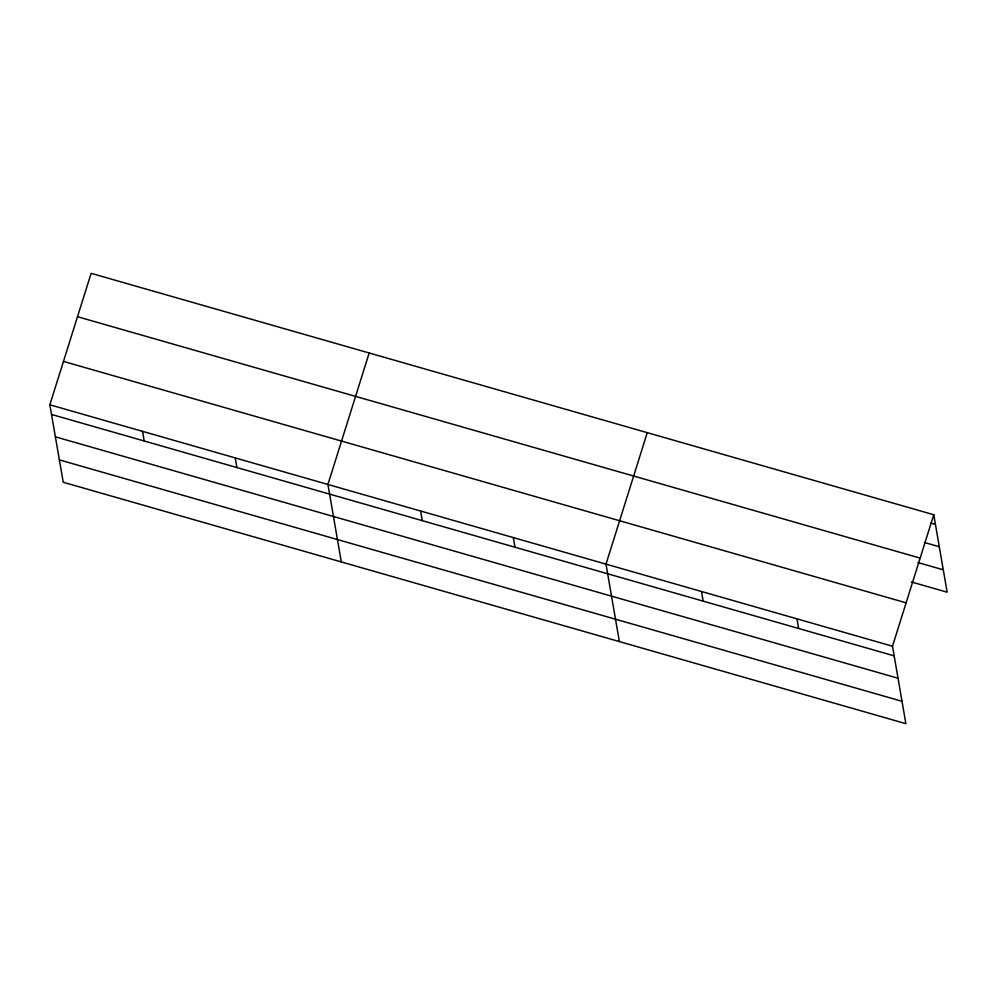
<?xml version="1.0" encoding="UTF-8"?>
<svg xmlns="http://www.w3.org/2000/svg" width="997" height="997" viewBox="0 0 997 997"><rect width="100%" height="100%" fill="white"/><g stroke="black" fill="none" stroke-linecap="round" stroke-linejoin="round"><path stroke-width="1.5" d="M933.765 514.739L892.502 646.218L905.874 723.672L63.235 482.261L49.85 404.794L91.126 273.328L933.765 514.739L947.15 592.206L911.333 581.936M369.189 352.988L327.926 484.467L341.31 561.934M647.265 432.661L606.002 564.128L619.374 641.594M930.961 523.089L935.435 524.372M924.381 542.48L939.299 546.755M77.504 316.71L920.156 558.121M917.913 562.545L943.287 569.823M63.472 361.413L906.123 602.824M49.85 404.794L892.502 646.218M51.52 414.44L894.159 655.852M55.383 436.823L898.035 678.234M59.359 459.879L902.011 701.29M797.002 618.85L798.659 628.496M701.502 591.495L703.159 601.129M513.305 537.582L514.975 547.216M420.622 511.025L422.279 520.658M235.23 457.91L236.9 467.543M142.546 431.352L144.204 440.986"/></g></svg>
